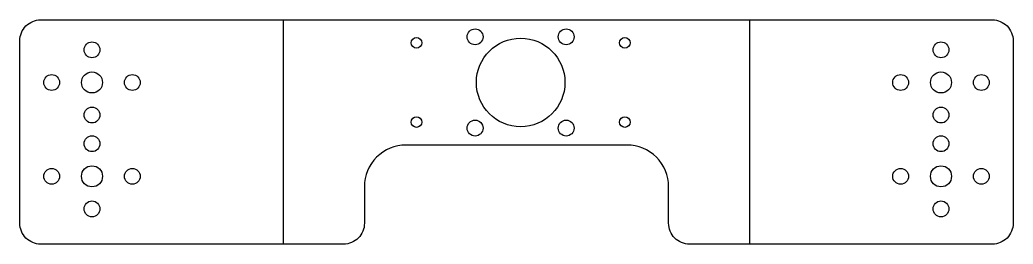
# Model space of a CAD drawing. Extents: x -51 to 139, y -31 to 12.
import ezdxf

# ---------------------------------------------------------------- set-up
doc = ezdxf.new("R2010")
doc.units = 0
doc.layers.get('0').update_dxf_attribs({"linetype": 'continuous'})

# ---------------------------------------------------------------- blocks, each defined once
blk = doc.blocks.new('SKETCH210')
at = {"color": 174}
blk.add_lwpolyline([(14.81, -27, -0.414214), (10.81, -31), (-47.35, -31, -0.414214), (-51.35, -27), (-51.35, 8, -0.414214), (-47.35, 12), (135.37, 12, -0.414214), (139.37, 8), (139.37, -27, -0.414214), (135.37, -31), (77.22, -31, -0.414214), (73.22, -27), (73.22, -20, 0.414214), (65.22, -12), (22.81, -12, 0.414214), (14.81, -20)], format="xyb", close=True, dxfattribs=at)
for points in [[(-0.77, 12), (-0.77, -31)], [(88.8, -31), (88.8, 12)]]:
    blk.add_lwpolyline(points, dxfattribs=at)
for centre, radius in [((36.06, 8.75), 1.52), ((53.56, 8.75), 1.52), ((-37.5, 6.25), 1.52), ((24.81, 7.6), 1.02), ((44.81, 0), 8.5), ((64.81, 7.6), 1.02), ((125.52, 6.25), 1.52), ((-37.5, 0), 2.02), ((125.52, 0), 2.02), ((-45.25, 0), 1.52), ((-29.75, 0), 1.52), ((117.77, 0), 1.52), ((133.27, 0), 1.52), ((-37.5, -6.25), 1.52), ((125.52, -6.25), 1.52), ((24.81, -7.6), 1.02), ((36.06, -8.75), 1.52), ((53.56, -8.75), 1.52), ((64.81, -7.6), 1.02), ((-37.5, -11.75), 1.52), ((125.52, -11.75), 1.52), ((-45.25, -18), 1.52), ((-37.5, -18), 2.02), ((-29.75, -18), 1.52), ((117.77, -18), 1.52), ((125.52, -18), 2.02), ((133.27, -18), 1.52), ((-37.5, -24.25), 1.52), ((125.52, -24.25), 1.52)]:
    blk.add_circle(centre, radius, dxfattribs=at)

msp = doc.modelspace()

# ---------------------------------------------------------------- block references
at = {"color": 174}
msp.add_blockref('SKETCH210', (0, 0), dxfattribs=at)

doc.saveas('drawing.dxf')
